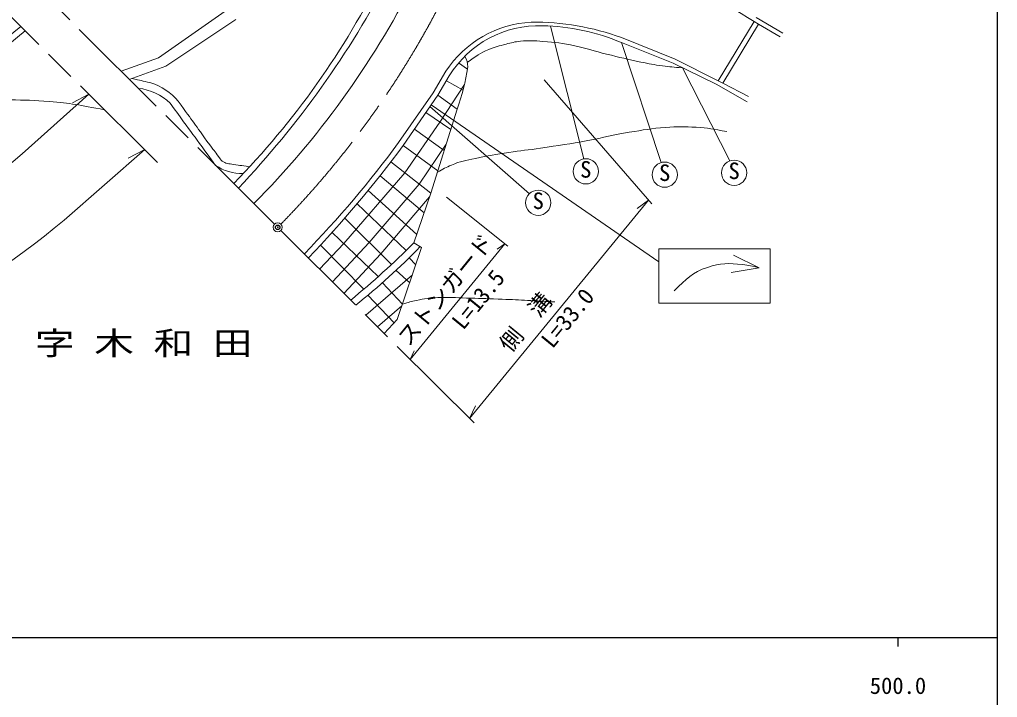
# Model space of a CAD drawing. Units: millimetres, scale not verified. Extents: x 40000 to 680000, y 20000 to 380000.
# Drawn here: x 470847 to 579000, y 198357 to 273367 of the extents above; entities that cross this region are included whole.
import ezdxf
from ezdxf.enums import TextEntityAlignment as Align

# ---------------------------------------------------------------- set-up
doc = ezdxf.new("R2010")
doc.units = ezdxf.units.MM
doc.header["$LTSCALE"] = 1000
doc.header["$PDMODE"] = 32
doc.header["$PDSIZE"] = 500
doc.linetypes.add('CHAIN', pattern=[18.5, 12, -1.5, 3.5, -1.5])
for name, color, linetype, lineweight in [('M-BGD', 7, 'Continuous', 13), ('M-BGD-EXST', 7, 'Continuous', 13), ('M-BMK', 2, 'CHAIN', 13), ('M-BMK-SRVR', 3, 'Continuous', 13), ('M-STR-HTXT', 7, 'Continuous', 13), ('M-STR-STRC', 7, 'Continuous', 13), ('M-TTL-BAND', 7, 'Continuous', 25)]:
    doc.layers.add(name, color=color, linetype=linetype, lineweight=lineweight)
doc.layers.add('M-BMK-HTXT', color=7, linetype='Continuous')
doc.layers.add('M-OTRS', color=6, linetype='Continuous')
doc.styles.add('ＭＳ ゴシック', font='')
doc.styles.get('ＭＳ ゴシック').set_extended_font_data('MS Gothic')

msp = doc.modelspace()

# ---------------------------------------------------------------- linework, layer by layer
at = {"layer": 'M-BGD'}
for p, q in [((493953, 274551), (486203, 269143)), ((470983, 272587), (464044, 267078)), ((487013, 268210), (494774, 273367)), ((552090, 273135), (548126, 266604)), ((548611, 266313), (552570, 272872)), ((552090, 273135), (552570, 272872)), ((555261, 271876), (552316, 273597)), ((552570, 272872), (554956, 271469)), ((460956, 263489), (471456, 272116)), ((537427, 270815), (543149, 268525)), ((537429, 271363), (543371, 268981)), ((486203, 269143), (482093, 267639)), ((520384, 267888), (519410, 268568)), ((547887, 266228), (543149, 268525)), ((548126, 266604), (543371, 268981)), ((482983, 266751), (487013, 268210)), ((516582, 265252), (518003, 267638)), ((517095, 264991), (518376, 267140)), ((517341, 262023), (520054, 266192)), ((519894, 265546), (518055, 266600)), ((547887, 266228), (551314, 264275)), ((548126, 266604), (548611, 266313)), ((548611, 266313), (551449, 264862)), ((512771, 259768), (516582, 265252)), ((513280, 259417), (517095, 264991)), ((517095, 264991), (519234, 263447)), ((518534, 261212), (515786, 263079)), ((516321, 254145), (519234, 263447)), ((517341, 262023), (513450, 256399)), ((517804, 258880), (514526, 261239)), ((517097, 256623), (513280, 259417)), ((515025, 255163), (518019, 259567)), ((516321, 254145), (511912, 257607)), ((513450, 256399), (506698, 248594)), ((510724, 256087), (515586, 251983)), ((514771, 249582), (509417, 254466)), ((509515, 248712), (515025, 255163)), ((510797, 247449), (516187, 253751)), ((514454, 248652), (516321, 254145)), ((513612, 247821), (508172, 252971)), ((511989, 246275), (506805, 251380)), ((510514, 244931), (505420, 249821)), ((506698, 248594), (504030, 245761)), ((508905, 243527), (504115, 248399)), ((505460, 244334), (509515, 248712)), ((515316, 248153), (512624, 240162)), ((514454, 248652), (515316, 248153)), ((506729, 243069), (510797, 247449)), ((514672, 246240), (513938, 247007)), ((513997, 244239), (512482, 245608)), ((509136, 240669), (514295, 245123)), ((513205, 241886), (510991, 244252)), ((512287, 239811), (509379, 242871)), ((510451, 239357), (513141, 241696))]:
    msp.add_line(p, q, dxfattribs=at)
for centre, radius, start, end in [((430527, 318103), 89711, 315.51241, 333.85468), ((419454, 326337), 104135, 316.54703, 332.48762), ((527932, 235938), 44353, 56.99795, 74.56103), ((427340, 321748), 97705, 315.28339, 333.00131), ((528101, 261034), 12066, 93.16755, 146.8153), ((528271, 261069), 11608, 87.86085, 148.46715), ((527740, 244939), 28144, 69.86249, 90.62204), ((528408, 249830), 22840, 66.7441, 89.25863), ((518392, 268167), 2029, 358.74539, 33.73073), ((497252, 271510), 23415, 339.85656, 351.6814), ((483330, 260035), 6646, 40.36029, 72.1841), ((483376, 259892), 5894, 45.56895, 84.09324), ((416929, 330266), 118977, 315.88234, 323.66321), ((409792, 336169), 128843, 316.20308, 323.43723), ((494184, 258846), 1456, 218.42758, 268.44232), ((495475, 261559), 5236, 235.76684, 271.11254), ((446074, 317129), 96773, 309.38012, 314.95971), ((463618, 297892), 71564, 308.35661, 316.0718)]:
    msp.add_arc(centre, radius, start, end, dxfattribs=at)
for points, knots in [([(520369, 268620), (521385, 269350), (521734, 269640), (522730, 270052), (523454, 270352), (523888, 270448), (524647, 270644), (525260, 270803), (525605, 270912), (526236, 270971), (527205, 271063), (527758, 271033), (528728, 270956), (530112, 270845), (530890, 270756), (532249, 270473), (533642, 270182), (534388, 269877), (535770, 269538), (537249, 269175), (538078, 268969), (539571, 268666), (540491, 268478), (541008, 268371), (541939, 268245), (542811, 268127), (543112, 268103), (544182, 268024)], [0, 0, 0, 0, 1, 1, 1, 2, 2, 2, 3, 3, 3, 4, 4, 4, 5, 5, 5, 6, 6, 6, 7, 7, 7, 8, 8, 8, 9, 9, 9, 9]), ([(463174, 263742), (464472, 264096), (464896, 264190), (466023, 264348), (467476, 264551), (468310, 264487), (469777, 264473), (471482, 264456), (472440, 264437), (474139, 264301), (476549, 264108), (477393, 263915), (480258, 263378)], [0, 0, 0, 0, 1, 1, 1, 2, 2, 2, 3, 3, 3, 4, 4, 4, 4]), ([(517041, 256445), (517736, 256870), (517981, 256993), (518618, 257271), (519599, 257698), (520212, 257776), (521256, 258008), (522688, 258327), (523505, 258431), (524953, 258662), (526319, 258881), (527096, 258926), (528464, 259130), (530515, 259435), (531664, 259610), (533703, 259981), (535498, 260309), (536483, 260602), (538284, 260895), (539847, 261150), (540723, 261326), (542304, 261430), (543622, 261517), (544367, 261535), (545685, 261446), (547021, 261356), (547510, 261262), (549081, 260963)], [0, 0, 0, 0, 1, 1, 1, 2, 2, 2, 3, 3, 3, 4, 4, 4, 5, 5, 5, 6, 6, 6, 7, 7, 7, 8, 8, 8, 9, 9, 9, 9]), ([(513205, 241886), (513920, 242104), (514139, 242159), (514748, 242289), (515652, 242482), (516172, 242549), (517095, 242594), (518338, 242653), (519036, 242583), (520280, 242552), (521641, 242518), (522403, 242493), (523763, 242441), (526223, 242348), (527010, 242292), (530058, 242114)], [0, 0, 0, 0, 1, 1, 1, 2, 2, 2, 3, 3, 3, 4, 4, 4, 5, 5, 5, 5])]:
    msp.add_open_spline(points, degree=3, knots=knots, dxfattribs=at)
for points in [[(483252, 266848), (484308, 266605), (484308, 266605), (485364, 266363)], [(487502, 264100), (490016, 260665), (490016, 260665), (492530, 257230)], [(488395, 264339), (490140, 261914), (490140, 261914), (491884, 259489)], [(491884, 259489), (492464, 258715), (492464, 258715), (493043, 257941)], [(494144, 257390), (495212, 257232), (495212, 257232), (496280, 257073)]]:
    msp.add_open_spline(points, degree=3, dxfattribs=at)
at = {"layer": 'M-BGD-EXST'}
for p, q in [((533244, 257948), (529569, 272641)), ((541796, 257539), (537427, 270815)), ((549417, 257731), (544182, 268024)), ((527235, 254096), (516233, 263732))]:
    msp.add_line(p, q, dxfattribs=at)
for centre in [(533473, 256570), (542201, 256202), (549877, 256412), (528215, 253100)]:
    msp.add_circle(centre, 1398, dxfattribs=at)
at = {"layer": 'M-BMK'}
for p, q in [((486114, 257565), (460155, 283335)), ((499047, 250730), (470864, 278837)), ((521108, 228729), (499755, 250024))]:
    msp.add_line(p, q, dxfattribs=at)
msp.add_arc((427034, 321876), 101731, 315.62735, 350.87637, dxfattribs=at)
at = {"layer": 'M-BMK-SRVR'}
msp.add_circle((499401, 250377), 500, dxfattribs=at)
msp.add_point((499401, 250377), dxfattribs=at)
at = {"layer": 'M-OTRS'}
msp.add_point((499401, 250377), dxfattribs=at)
at = {"layer": 'M-STR-HTXT'}
for p, q in [((528850, 266699), (540767, 252976)), ((471141, 258499), (478523, 265101)), ((478523, 265101), (476699, 264141)), ((475778, 251153), (484696, 258973)), ((484696, 258973), (482863, 258030)), ((518060, 253730), (524837, 248308)), ((520596, 229240), (540414, 253384)), ((540414, 253384), (539172, 252462)), ((514057, 235761), (524512, 248568)), ((524512, 248568), (523686, 247952)), ((512624, 240162), (511167, 238643)), ((514057, 235761), (514495, 236694)), ((520596, 229240), (521258, 230637))]:
    msp.add_line(p, q, dxfattribs=at)
for centre, radius, start, end in [((394605, 349174), 118658, 289.7959, 310.16671), ((405137, 337028), 111196, 286.39719, 309.44084)]:
    msp.add_arc(centre, radius, start, end, dxfattribs=at)
at = {"layer": 'M-STR-STRC'}
for p, q in [((541565, 246572), (516364, 263924)), ((541565, 241984), (541565, 247984)), ((541565, 247984), (553881, 247984)), ((553881, 241984), (553881, 247984)), ((552643, 245885), (549813, 247297)), ((552643, 245885), (549561, 245393)), ((553881, 241984), (541565, 241984))]:
    msp.add_line(p, q, dxfattribs=at)
msp.add_open_spline([(543262, 243363), (544597, 244683), (545256, 245404), (546918, 245947), (548364, 246420), (549291, 246443), (550800, 246255), (551528, 246164), (551833, 246123), (552643, 245885)], degree=3, knots=[0, 0, 0, 0, 1, 1, 1, 2, 2, 2, 3, 3, 3, 3], dxfattribs=at)
at = {"layer": 'M-TTL-BAND'}
for p, q in [((579000, 20000), (579000, 370000)), ((40000, 205000), (579000, 205000)), ((568000, 205000), (568000, 204000))]:
    msp.add_line(p, q, dxfattribs=at)

# ---------------------------------------------------------------- texts
at = {"layer": 'M-BGD-EXST', "style": 'ＭＳ ゴシック'}
for p in [(532848, 255320), (549252, 255162), (541576, 254952), (527590, 251850)]:
    msp.add_text('S', height=1833, dxfattribs=at).set_placement(p, align=Align.BOTTOM_LEFT)
at = {"layer": 'M-BMK-HTXT', "style": 'ＭＳ ゴシック', "width": 1.25}
msp.add_text('字 木 和 田', height=2566, dxfattribs=at).set_placement((472554, 235500), align=Align.BOTTOM_LEFT)
at = {"layer": 'M-STR-HTXT', "style": 'ＭＳ ゴシック'}
for s, rotation, p in [('ストンガード', 50.774, (514315, 236733)), ('L=13.5', 50.774, (520340, 238572)), ('L=33.0', 50.62, (530213, 236521)), ('側\u3000溝', 50.62, (525569, 236069))]:
    msp.add_text(s, height=1833, rotation=rotation, dxfattribs=at).set_placement(p, align=Align.BOTTOM_LEFT)
at = {"layer": 'M-TTL-BAND', "style": 'ＭＳ ゴシック'}
msp.add_text('500.0', height=1833, dxfattribs=at).set_placement((568000, 198195), align=Align.BOTTOM_CENTER)

doc.saveas('drawing.dxf')
